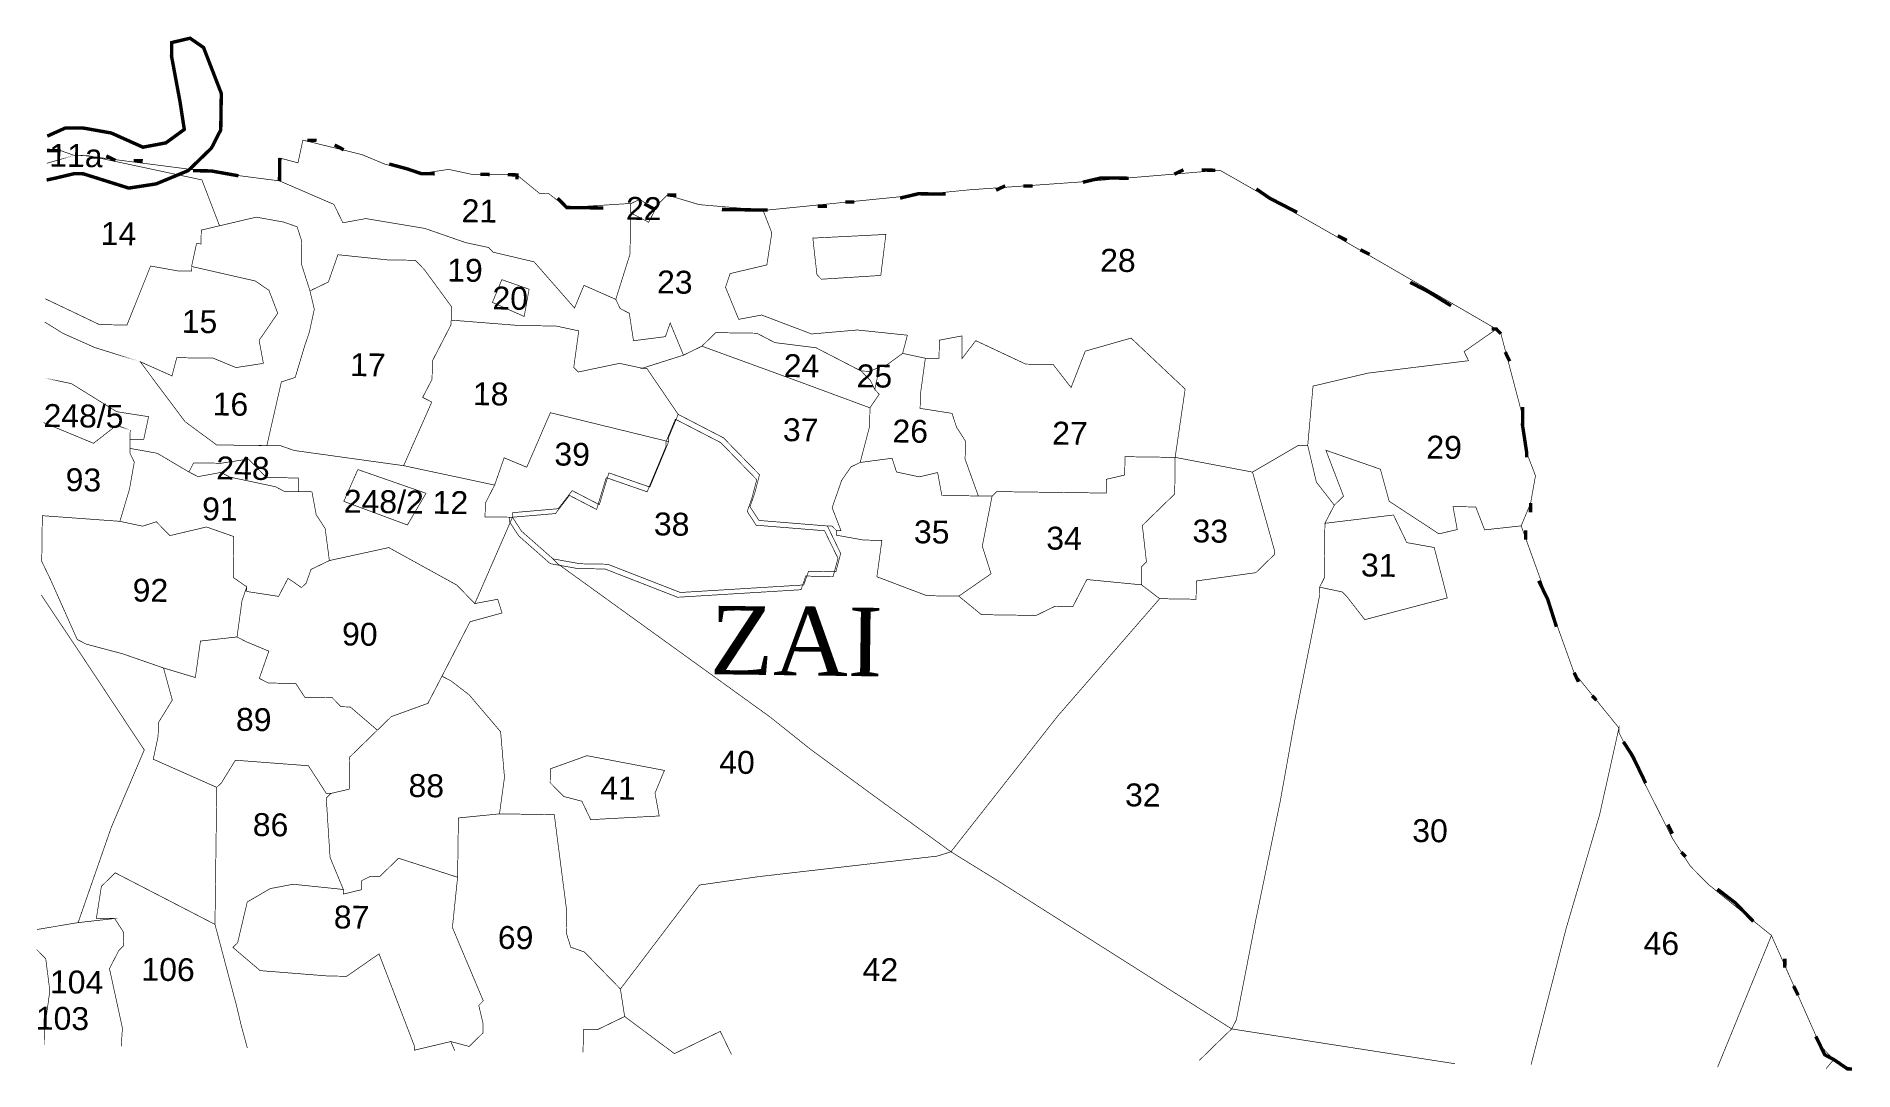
# Model space of a CAD drawing. Header units: metres. Extents: x 264772 to 266411, y 2226835 to 2227768.
import ezdxf

# ---------------------------------------------------------------- set-up
doc = ezdxf.new("R2010")
doc.units = ezdxf.units.M
doc.header["$MEASUREMENT"] = 0
for name, color, linetype in [('HAZARDS LINE', 1, 'Continuous'), ('SURVEY NO.', 7, 'Continuous'), ('SURVEY PLOT BOUNDARY', 35, 'Continuous'), ('VILLAGE BOUNDARY', 212, 'Continuous'), ('VILLAGE NAME', 3, 'Continuous')]:
    doc.layers.add(name, color=color, linetype=linetype)
doc.styles.add('PDF Arial', font='arial.ttf')
doc.styles.get("Standard").update_dxf_attribs({"font": 'times.ttf'})

# ---------------------------------------------------------------- blocks, each defined once
blk = doc.blocks.new('1')
at = {"layer": 'HAZARDS LINE', "lineweight": 18, "const_width": 3.09}
blk.add_lwpolyline([(264781.7, 2227678.2), (264798.2, 2227685.6), (264814.7, 2227685.4), (264839.4, 2227681), (264868, 2227668.2), (264888.7, 2227672.1), (264905.3, 2227684.2), (264901.5, 2227709), (264893.8, 2227750.3), (264894, 2227762.6), (264910.5, 2227766.5), (264922.7, 2227758.1), (264938.7, 2227716.7), (264938.2, 2227683.8), (264929.8, 2227667.4), (264908.9, 2227647.1), (264879.9, 2227635.1), (264855.2, 2227631.3), (264814.2, 2227644.2), (264805.9, 2227644.3), (264789.4, 2227640.4), (264781.1, 2227638.6)], dxfattribs=at)
at = {"layer": 'SURVEY PLOT BOUNDARY', "lineweight": 18, "const_width": 0.59}
blk.add_lwpolyline([(264781.5, 2227665.5), (264793.8, 2227665.1), (264806.1, 2227660.8), (264818.5, 2227660.6), (264921.2, 2227638.7), (264937.1, 2227597.3), (264920.6, 2227593.4), (264920.4, 2227581), (264916.3, 2227581.1), (264911.9, 2227560.6), (264969.4, 2227547.5), (264981.7, 2227539.1), (264989.6, 2227518.4), (264972.8, 2227493.9), (264976.7, 2227473.2), (264951.9, 2227469.4), (264931.4, 2227477.9), (264898.5, 2227478.3), (264894.2, 2227461.9), (264865.5, 2227474.7), (264906, 2227420.6), (264934.5, 2227399.6), (264992.2, 2227398.9), (265004.5, 2227394.6), (265103.2, 2227380.9), (265185.3, 2227363.4), (265176.9, 2227347), (265176.7, 2227334.7), (265201.4, 2227334.4), (265167.4, 2227256.5), (265151.2, 2227273.2), (265089.8, 2227307), (265036.2, 2227295.3), (265032.4, 2227324.2), (265024.3, 2227336.7), (265020.5, 2227357.3), (265008.1, 2227357.5), (265008.3, 2227369.8), (264979.5, 2227370.2), (264963.2, 2227386.9), (264938.5, 2227383.1), (264913.7, 2227383.4), (264909.5, 2227375.2), (264880.9, 2227392.1), (264856.3, 2227396.5), (264856.4, 2227404.7), (264856.5, 2227413), (264856.2, 2227392.4), (264860.2, 2227384.1), (264855.8, 2227359.4), (264847.2, 2227330.7), (264777.2, 2227335.8), (264776.8, 2227302.8), (264776.7, 2227294.6), (264784.7, 2227278), (264808.7, 2227224.1), (264816.9, 2227219.9), (264849.7, 2227211.2), (264886.6, 2227198.4), (264894.5, 2227169.5), (264881.9, 2227149), (264881.7, 2227136.7), (264877.3, 2227116.1), (264934.6, 2227090.7), (264933, 2226967.1), (264843, 2227013.6), (264830.5, 2227001.4), (264826, 2226972.6), (264842.5, 2226972.4), (264809.5, 2226968.7), (264839.5, 2227054.8), (264869.2, 2227124.5), (264808.6, 2227215.9), (264776.3, 2227264.2), (264808.6, 2227215.9), (264869.2, 2227124.5), (264839.5, 2227054.8), (264809.5, 2226968.7), (264772.4, 2226962.5), (264809.5, 2226968.7), (264842.5, 2226972.4), (264850.6, 2226959.9), (264850.4, 2226947.6), (264846.2, 2226943.5), (264837.8, 2226927.2), (264849.5, 2226873.5), (264848.4, 2226857), (264849.5, 2226873.5), (264837.8, 2226927.2), (264846.2, 2226943.5), (264850.4, 2226947.6), (264850.6, 2226959.9), (264842.5, 2226972.4), (264826, 2226972.6), (264830.5, 2227001.4), (264843, 2227013.6), (264933, 2226967.1), (264952.7, 2226892.7), (264956.6, 2226876.2), (264962.2, 2226855.5), (264956.6, 2226876.2), (264952.7, 2226892.7), (264933, 2226967.1), (264934.6, 2227090.7), (264938.8, 2227094.7), (264951.4, 2227115.2), (265017.3, 2227110.2), (265033.4, 2227085.3), (265037.5, 2227085.2), (265033.4, 2227081.1), (265036.8, 2227027.6), (265048.8, 2226998.6), (265003.5, 2227003.3), (264982.9, 2226999.4), (264962.1, 2226987.3), (264953.4, 2226950.4), (264949.2, 2226946.3), (264973.7, 2226925.4), (265035.4, 2226920.5), (265051.9, 2226920.3), (265081, 2226940.5), (265112.8, 2226857.7), (265112.8, 2226853.6), (265145.8, 2226861.4), (265149.3, 2226853.1), (265145.8, 2226861.4), (265162.3, 2226857), (265174.8, 2226869.2), (265174.9, 2226877.5), (265171, 2226894), (265175.1, 2226898.1), (265147.2, 2226964.3), (265151.9, 2227009.6), (265152.6, 2227063.1), (265189.7, 2227066.8), (265239.1, 2227066.1), (265250.3, 2226979.5), (265250.1, 2226958.9), (265254, 2226946.5), (265266.3, 2226942.2), (265298.8, 2226908.8), (265302.6, 2226884), (265277.8, 2226872), (265265.4, 2226872.2), (265265.1, 2226851.6), (265265.4, 2226872.2), (265277.8, 2226872), (265302.6, 2226884), (265347.5, 2226850.5), (265388.9, 2226870.6), (265399, 2226849.8), (265388.9, 2226870.6), (265347.5, 2226850.5), (265302.6, 2226884), (265298.8, 2226908.8), (265370.1, 2227002.6), (265423.7, 2227010.2), (265584.6, 2227028.7), (265597, 2227032.6), (265637.8, 2227007.4), (265850.3, 2226872.8), (265841.9, 2226864.7), (265821.1, 2226844.4), (265841.9, 2226864.7), (265850.3, 2226872.8), (266051.7, 2226841.4), (265850.3, 2226872.8), (265854.5, 2226881), (265872.1, 2226971.4), (265894.1, 2227078.2), (265907.4, 2227152.2), (265929.5, 2227263.1), (265929.6, 2227271.3), (265950.1, 2227267), (265954.2, 2227262.8), (265970.4, 2227242), (266044.8, 2227261.6), (266033, 2227307.1), (266008.3, 2227311.5), (265996.3, 2227336.4), (265934.4, 2227328.9), (265942.9, 2227345.3), (265951.2, 2227353.4), (265935.3, 2227394.8), (265984.5, 2227377.7), (265992.4, 2227348.8), (266037.3, 2227319.4), (266053.8, 2227323.3), (266050, 2227343.9), (266070.5, 2227343.7), (266078.5, 2227323), (266111.5, 2227326.6), (266135.4, 2227260.4), (266159.2, 2227194.2), (266199.7, 2227144.3), (266182.3, 2227066.2), (266152.1, 2226963.6), (266120.4, 2226840.5), (266152.1, 2226963.6), (266182.3, 2227066.2), (266199.7, 2227144.3), (266199.7, 2227140.1), (266247.9, 2227044.8), (266264, 2227019.8), (266280.3, 2227003.2), (266337.3, 2226957.1), (266288.7, 2226838.3), (266337.3, 2226957.1), (266381.4, 2226857.7), (266393.5, 2226845.2), (266386.6, 2226837), (266393.5, 2226845.2), (266405.8, 2226836.8)], dxfattribs=at)
for points in [[(264806.1, 2227660.8), (264781.3, 2227653.7)], [(264991.2, 2227637.8), (265040.3, 2227616.6), (265048.4, 2227600), (265069, 2227603.8), (265122.4, 2227594.9), (265159.3, 2227582.1), (265179.9, 2227577.7), (265183.9, 2227573.5), (265220.9, 2227564.8), (265257.4, 2227523.1), (265265.9, 2227543.6), (265294.6, 2227530.9), (265298.6, 2227522.6), (265306.8, 2227518.4), (265310.6, 2227493.6), (265339.4, 2227497.3), (265343.7, 2227509.6), (265355.7, 2227480.6), (265318.5, 2227468.8), (265297.9, 2227473.2), (265260.8, 2227465.4), (265256.7, 2227469.6), (265261.2, 2227502.5), (265240.7, 2227506.9), (265207.8, 2227507.3), (265146.1, 2227512.2), (265146.2, 2227524.6), (265121.9, 2227557.8), (265113.8, 2227566.2), (265089.1, 2227566.5), (265043.9, 2227571.2), (265035.3, 2227546.6), (265018.7, 2227538.6), (265010.8, 2227563.4), (265011.1, 2227584), (265007.1, 2227596.4), (264994.8, 2227600.7), (264970.2, 2227605.1), (264937.1, 2227597.3), (264921.2, 2227638.7), (264818.5, 2227660.6), (264814.4, 2227660.7)], [(265308, 2227617.2), (265307.9, 2227609), (265307.5, 2227571.9), (265294.6, 2227530.9), (265265.9, 2227543.6), (265257.4, 2227523.1), (265220.9, 2227564.8), (265183.9, 2227573.5), (265179.9, 2227577.7), (265159.3, 2227582.1), (265122.4, 2227594.9), (265069, 2227603.8), (265048.4, 2227600), (265040.3, 2227616.6), (264991.2, 2227637.8), (264991.5, 2227658.4), (265007.9, 2227654.1), (265012.3, 2227674.6), (265065.6, 2227661.5), (265086.1, 2227653), (265118.9, 2227644.4), (265143.7, 2227648.2), (265164.2, 2227643.8), (265205.4, 2227643.2), (265225.8, 2227626.5), (265234, 2227626.4), (265250.3, 2227613.8), (265303.9, 2227617.2)], [(266089.1, 2227504.1), (266060, 2227483.8), (266064, 2227475.6), (265973.3, 2227464.4), (265923.7, 2227452.7), (265918.9, 2227399.2), (265910.6, 2227399.3), (265869.1, 2227375.1), (265799.3, 2227388.4), (265808.3, 2227450), (265759.5, 2227496), (265718.2, 2227484.2), (265705.4, 2227451.4), (265689.2, 2227472.2), (265664.5, 2227472.5), (265619.4, 2227493.7), (265606.9, 2227477.4), (265607.1, 2227498), (265586.5, 2227494.1), (265586.3, 2227477.6), (265573.9, 2227477.8), (265553.4, 2227482.2), (265557.7, 2227498.6), (265512.5, 2227503.3), (265471.3, 2227499.7), (265426.2, 2227516.8), (265405.5, 2227512.9), (265393.6, 2227541.9), (265397.8, 2227554.2), (265430.9, 2227562), (265435.4, 2227590.8), (265427.4, 2227611.5), (265431.5, 2227611.5), (265613, 2227629.7), (265711.9, 2227636.7), (265839.7, 2227647.4), (265958.3, 2227579.9)], [(265427.4, 2227611.5), (265435.4, 2227590.8), (265430.9, 2227562), (265397.8, 2227554.2), (265393.6, 2227541.9), (265405.5, 2227512.9), (265426.2, 2227516.8), (265471.3, 2227499.7), (265512.5, 2227503.3), (265557.7, 2227498.6), (265553.4, 2227482.2), (265536.8, 2227470.1), (265532.7, 2227470.1), (265524.4, 2227466.1), (265516.1, 2227466.2), (265475.2, 2227487.3), (265438.2, 2227491.9), (265421.8, 2227500.4), (265384.8, 2227500.9), (265372.3, 2227488.7), (265355.7, 2227480.6), (265343.7, 2227509.6), (265339.4, 2227497.3), (265310.6, 2227493.6), (265306.8, 2227518.4), (265298.6, 2227522.6), (265294.6, 2227530.9), (265307.5, 2227571.9), (265307.9, 2227609), (265324.3, 2227600.5), (265332.8, 2227616.9), (265341.1, 2227625), (265369.8, 2227616.4)], [(265308, 2227617.2), (265316.3, 2227621.2), (265328.6, 2227612.8), (265332.8, 2227616.9), (265324.3, 2227600.5), (265307.9, 2227609)], [(265018.7, 2227538.6), (265022.6, 2227522), (265018.2, 2227501.5), (265014, 2227489.2), (265005.4, 2227460.5), (264992.9, 2227456.5), (264979.8, 2227399), (264934.5, 2227399.6), (264906, 2227420.6), (264865.5, 2227474.7), (264894.2, 2227461.9), (264898.5, 2227478.3), (264931.4, 2227477.9), (264951.9, 2227469.4), (264976.7, 2227473.2), (264972.8, 2227493.9), (264989.6, 2227518.4), (264981.7, 2227539.1), (264969.4, 2227547.5), (264911.9, 2227560.6), (264916.3, 2227581.1), (264920.4, 2227581), (264920.6, 2227593.4), (264937.1, 2227597.3), (264970.2, 2227605.1), (264994.8, 2227600.7), (265007.1, 2227596.4), (265011.1, 2227584), (265010.8, 2227563.4)], [(265472.4, 2227586.2), (265476.1, 2227553.2), (265480.1, 2227549.1), (265533.7, 2227552.5), (265538.3, 2227589.5)], [(265472.4, 2227586.2), (265538.3, 2227589.5), (265533.7, 2227552.5), (265480.1, 2227549.1), (265476.1, 2227553.2)], [(265146.1, 2227512.2), (265146, 2227508.1), (265129.1, 2227475.3), (265128.9, 2227458.9), (265120.4, 2227442.5), (265128.6, 2227438.3), (265103.2, 2227380.9), (265004.5, 2227394.6), (264992.2, 2227398.9), (264979.8, 2227399), (264992.9, 2227456.5), (265005.4, 2227460.5), (265014, 2227489.2), (265018.2, 2227501.5), (265022.6, 2227522), (265018.7, 2227538.6), (265035.3, 2227546.6), (265043.9, 2227571.2), (265089.1, 2227566.5), (265113.8, 2227566.2), (265121.9, 2227557.8), (265146.2, 2227524.6)], [(264911.9, 2227560.6), (264911.9, 2227556.4), (264899.5, 2227556.6), (264874.9, 2227561), (264853.6, 2227507.8), (264828.9, 2227508.1), (264779.8, 2227531.5), (264828.9, 2227508.1), (264853.6, 2227507.8), (264874.9, 2227561), (264899.5, 2227556.6), (264911.9, 2227556.4)], [(265191.8, 2227548.7), (265183.3, 2227528.2), (265212, 2227515.5), (265216.4, 2227540.1)], [(265191.8, 2227548.7), (265216.4, 2227540.1), (265212, 2227515.5), (265183.3, 2227528.2)], [(265318.5, 2227468.8), (265322.6, 2227468.7), (265350.9, 2227427.2), (265342.4, 2227406.7), (265342.3, 2227402.6), (265235.6, 2227428.7), (265214.3, 2227379.5), (265193.9, 2227388), (265185.3, 2227363.4), (265103.2, 2227380.9), (265128.6, 2227438.3), (265120.4, 2227442.5), (265128.9, 2227458.9), (265129.1, 2227475.3), (265146, 2227508.1), (265146.1, 2227512.2), (265207.8, 2227507.3), (265240.7, 2227506.9), (265261.2, 2227502.5), (265256.7, 2227469.6), (265260.8, 2227465.4), (265297.9, 2227473.2)], [(264865.5, 2227474.7), (264824.5, 2227487.5), (264795.8, 2227500.3), (264779.5, 2227510.4), (264795.8, 2227500.3), (264824.5, 2227487.5)], [(265516.1, 2227466.2), (265524.3, 2227457.9), (265528.3, 2227449.6), (265532.3, 2227445.4), (265523.9, 2227433.1), (265454.3, 2227458.8), (265372.3, 2227488.7), (265384.8, 2227500.9), (265421.8, 2227500.4), (265438.2, 2227491.9), (265475.2, 2227487.3)], [(265799.3, 2227388.4), (265754, 2227389), (265753.8, 2227372.5), (265737.3, 2227368.6), (265737.1, 2227356.2), (265638.3, 2227357.5), (265634.1, 2227353.4), (265621.7, 2227353.6), (265609.8, 2227386.7), (265610, 2227403.2), (265602, 2227415.7), (265598, 2227428.1), (265569.2, 2227432.6), (265569.4, 2227444.9), (265573.9, 2227477.8), (265586.3, 2227477.6), (265586.5, 2227494.1), (265607.1, 2227498), (265606.9, 2227477.4), (265619.4, 2227493.7), (265664.5, 2227472.5), (265689.2, 2227472.2), (265705.4, 2227451.4), (265718.2, 2227484.2), (265759.5, 2227496), (265808.3, 2227450)], [(266111.5, 2227326.6), (266078.5, 2227323), (266070.5, 2227343.7), (266050, 2227343.9), (266053.8, 2227323.3), (266037.3, 2227319.4), (265992.4, 2227348.8), (265984.5, 2227377.7), (265935.3, 2227394.8), (265951.2, 2227353.4), (265942.9, 2227345.3), (265926.7, 2227366.1), (265918.9, 2227399.2), (265923.7, 2227452.7), (265973.3, 2227464.4), (266064, 2227475.6), (266060, 2227483.8), (266089.1, 2227504.1), (266093.2, 2227499.9), (266112.8, 2227425.5), (266116.5, 2227392.5), (266124.4, 2227371.8), (266120, 2227347.1)], [(265523.9, 2227433.1), (265523.7, 2227416.7), (265519.4, 2227400.2), (265515.1, 2227383.8), (265506.8, 2227379.8), (265498.4, 2227367.6), (265489.8, 2227343), (265497.8, 2227322.3), (265493.7, 2227322.3), (265489.6, 2227326.5), (265485.5, 2227326.5), (265423.8, 2227331.5), (265415.7, 2227343.9), (265420, 2227356.2), (265424.3, 2227372.7), (265391.8, 2227406), (265350.9, 2227427.2), (265322.6, 2227468.7), (265318.5, 2227468.8), (265355.7, 2227480.6), (265372.3, 2227488.7), (265454.3, 2227458.8)], [(265515.1, 2227383.8), (265519.4, 2227400.2), (265523.7, 2227416.7), (265523.9, 2227433.1), (265532.3, 2227445.4), (265528.3, 2227449.6), (265532.7, 2227470.1), (265536.8, 2227470.1), (265553.4, 2227482.2), (265573.9, 2227477.8), (265569.4, 2227444.9), (265569.2, 2227432.6), (265598, 2227428.1), (265602, 2227415.7), (265610, 2227403.2), (265609.8, 2227386.7), (265621.7, 2227353.6), (265588.8, 2227354), (265585, 2227374.7), (265568.4, 2227370.8), (265547.9, 2227375.2), (265543.9, 2227387.6)], [(265516.1, 2227466.2), (265524.4, 2227466.1), (265532.7, 2227470.1), (265528.3, 2227449.6), (265524.3, 2227457.9)], [(264778.8, 2227460.1), (264803.5, 2227454.9), (264844.3, 2227429.6), (264873.1, 2227425.1), (264868.7, 2227404.6), (264856.4, 2227404.7), (264868.7, 2227404.6), (264873.1, 2227425.1), (264844.3, 2227429.6), (264803.5, 2227454.9)], [(264856.5, 2227413), (264844.2, 2227417.3), (264823.4, 2227401.1), (264778.3, 2227419.8), (264823.4, 2227401.1), (264844.2, 2227417.3)], [(265342.4, 2227406.7), (265342.3, 2227402.6), (265325.3, 2227361.6), (265288.4, 2227374.4), (265279.8, 2227345.7), (265255.3, 2227358.4), (265242.7, 2227342.1), (265201.5, 2227338.5), (265201.4, 2227334.4), (265176.7, 2227334.7), (265176.9, 2227347), (265185.3, 2227363.4), (265193.9, 2227388), (265214.3, 2227379.5), (265235.6, 2227428.7), (265342.3, 2227402.6)], [(265483, 2227322.2), (265487, 2227313.9), (265495.1, 2227297.4), (265490.7, 2227280.9), (265466, 2227281.3), (265461.7, 2227269), (265350.4, 2227262.2), (265284.9, 2227287.7), (265260.2, 2227288.1), (265235.5, 2227292.5), (265207, 2227317.6), (265198.9, 2227330), (265199, 2227334.2), (265240.2, 2227337.7), (265252.8, 2227354.1), (265277.3, 2227341.4), (265286, 2227370.1), (265322.9, 2227357.3), (265339.9, 2227398.2), (265339.9, 2227402.4), (265348.4, 2227422.8), (265389.3, 2227401.7), (265421.8, 2227368.3), (265417.5, 2227351.9), (265413.2, 2227339.6), (265421.3, 2227327.2)], [(265942.9, 2227345.3), (265934.4, 2227328.9), (265934.2, 2227312.5), (265933.8, 2227279.5), (265929.6, 2227271.3), (265929.5, 2227263.1), (265907.4, 2227152.2), (265894.1, 2227078.2), (265872.1, 2226971.4), (265854.5, 2226881), (265850.3, 2226872.8), (265637.8, 2227007.4), (265597, 2227032.6), (265693.3, 2227155), (265739.3, 2227207.9), (265785.3, 2227260.9), (265818.2, 2227260.4), (265818.4, 2227276.9), (265872.1, 2227284.4), (265888.8, 2227300.7), (265888.8, 2227304.8), (265869.1, 2227375.1), (265910.6, 2227399.3), (265918.9, 2227399.2), (265926.7, 2227366.1)], [(264909.5, 2227375.2), (264917.7, 2227371), (264938.3, 2227374.8), (264946.5, 2227370.6), (264987.6, 2227361.9), (264995.8, 2227357.6), (265008.1, 2227357.5), (265020.5, 2227357.3), (265024.3, 2227336.7), (265032.4, 2227324.2), (265036.2, 2227295.3), (265019.6, 2227287.3), (265015.3, 2227275), (265011.1, 2227270.9), (264998.9, 2227279.3), (264990.4, 2227263), (264961.7, 2227267.4), (264961.7, 2227271.6), (264949.5, 2227280), (264949.9, 2227317), (264925.3, 2227325.6), (264892.3, 2227317.8), (264880.1, 2227330.3), (264867.7, 2227326.3), (264847.2, 2227330.7), (264855.8, 2227359.4), (264860.2, 2227384.1), (264856.2, 2227392.4), (264856.3, 2227396.5), (264880.9, 2227392.1)], [(265008.1, 2227357.5), (264995.8, 2227357.6), (264987.6, 2227361.9), (264946.5, 2227370.6), (264938.3, 2227374.8), (264917.7, 2227371), (264909.5, 2227375.2), (264913.7, 2227383.4), (264938.5, 2227383.1), (264963.2, 2227386.9), (264979.5, 2227370.2), (265008.3, 2227369.8)], [(265621.7, 2227353.6), (265634.1, 2227353.4), (265625.3, 2227308.3), (265633.2, 2227283.4), (265604.1, 2227263.2), (265575.3, 2227263.6), (265530.2, 2227280.7), (265534.7, 2227313.5), (265518.3, 2227313.8), (265493.6, 2227318.2), (265493.7, 2227322.3), (265497.8, 2227322.3), (265489.8, 2227343), (265498.4, 2227367.6), (265506.8, 2227379.8), (265515.1, 2227383.8), (265543.9, 2227387.6), (265547.9, 2227375.2), (265568.4, 2227370.8), (265585, 2227374.7), (265588.8, 2227354)], [(265799.3, 2227388.4), (265798.9, 2227355.4), (265786.4, 2227343.2), (265769.7, 2227327), (265773.4, 2227294), (265769.2, 2227289.9), (265769, 2227273.4), (265719.6, 2227278.2), (265706.9, 2227253.6), (265690.5, 2227253.9), (265673.9, 2227245.8), (265624.5, 2227246.5), (265604.1, 2227263.2), (265633.2, 2227283.4), (265625.3, 2227308.3), (265634.1, 2227353.4), (265638.3, 2227357.5), (265737.1, 2227356.2), (265737.3, 2227368.6), (265753.8, 2227372.5), (265754, 2227389)], [(265869.1, 2227375.1), (265888.8, 2227304.8), (265888.8, 2227300.7), (265872.1, 2227284.4), (265818.4, 2227276.9), (265818.2, 2227260.4), (265785.3, 2227260.9), (265769, 2227273.4), (265769.2, 2227289.9), (265773.4, 2227294), (265769.7, 2227327), (265786.4, 2227343.2), (265798.9, 2227355.4), (265799.3, 2227388.4)], [(265061.9, 2227377.4), (265049.2, 2227348.7), (265106.6, 2227327.4), (265123.4, 2227356)], [(265061.9, 2227377.4), (265123.4, 2227356), (265106.6, 2227327.4), (265049.2, 2227348.7)], [(264961.7, 2227271.6), (264957.4, 2227259.3), (264952.9, 2227226.4), (264919.9, 2227222.7), (264915.3, 2227189.8), (264886.6, 2227198.4), (264849.7, 2227211.2), (264816.9, 2227219.9), (264808.7, 2227224.1), (264784.7, 2227278), (264776.7, 2227294.6), (264776.8, 2227302.8), (264777.2, 2227335.8), (264847.2, 2227330.7), (264867.7, 2227326.3), (264880.1, 2227330.3), (264892.3, 2227317.8), (264925.3, 2227325.6), (264949.9, 2227317), (264949.5, 2227280)], [(265238, 2227296.8), (265242, 2227292.6), (265433.8, 2227154.2), (265470.5, 2227124.9), (265527.6, 2227083), (265597, 2227032.6), (265584.6, 2227028.7), (265423.7, 2227010.2), (265370.1, 2227002.6), (265298.8, 2226908.8), (265266.3, 2226942.2), (265254, 2226946.5), (265250.1, 2226958.9), (265250.3, 2226979.5), (265239.1, 2227066.1), (265189.7, 2227066.8), (265194.2, 2227099.7), (265190.7, 2227140.9), (265162.3, 2227174.2), (265145.9, 2227186.8), (265137.8, 2227191), (265163.1, 2227240.1), (265192, 2227248), (265188.1, 2227260.4), (265167.4, 2227256.5), (265201.4, 2227334.4), (265209.5, 2227321.9)], [(265929.6, 2227271.3), (265933.8, 2227279.5), (265934.2, 2227312.5), (265934.4, 2227328.9), (265996.3, 2227336.4), (266008.3, 2227311.5), (266033, 2227307.1), (266044.8, 2227261.6), (265970.4, 2227242), (265954.2, 2227262.8), (265950.1, 2227267)], [(265493.7, 2227322.3), (265493.6, 2227318.2), (265518.3, 2227313.8), (265534.7, 2227313.5), (265530.2, 2227280.7), (265575.3, 2227263.6), (265604.1, 2227263.2), (265624.5, 2227246.5), (265673.9, 2227245.8), (265690.5, 2227253.9), (265706.9, 2227253.6), (265719.6, 2227278.2), (265769, 2227273.4), (265785.3, 2227260.9), (265739.3, 2227207.9), (265693.3, 2227155), (265597, 2227032.6), (265527.6, 2227083), (265470.5, 2227124.9), (265433.8, 2227154.2), (265242, 2227292.6), (265238, 2227296.8), (265262.6, 2227292.4), (265287.3, 2227292), (265352.9, 2227266.5), (265464.2, 2227273.3), (265468.5, 2227285.6), (265493.2, 2227285.3), (265497.5, 2227301.7), (265489.5, 2227318.3), (265485.5, 2227326.5), (265489.6, 2227326.5)], [(265167.4, 2227256.5), (265188.1, 2227260.4), (265192, 2227248), (265163.1, 2227240.1), (265137.8, 2227191), (265125.1, 2227166.5), (265092, 2227154.5), (265079.5, 2227142.3), (265055, 2227163.3), (265046.8, 2227163.4), (265038.7, 2227171.7), (265014, 2227172), (265005.9, 2227184.5), (264981.2, 2227184.8), (264973, 2227189), (264981.6, 2227213.6), (264961.1, 2227222.1), (264952.9, 2227226.4), (264957.4, 2227259.3), (264961.7, 2227271.6), (264961.7, 2227267.4), (264990.4, 2227263), (264998.9, 2227279.3), (265011.1, 2227270.9), (265015.3, 2227275), (265019.6, 2227287.3), (265036.2, 2227295.3), (265089.8, 2227307), (265151.2, 2227273.2)], [(265079.5, 2227142.3), (265054.4, 2227117.9), (265054.1, 2227089.1), (265037.5, 2227085.2), (265033.4, 2227085.3), (265017.3, 2227110.2), (264951.4, 2227115.2), (264938.8, 2227094.7), (264934.6, 2227090.7), (264877.3, 2227116.1), (264881.7, 2227136.7), (264881.9, 2227149), (264894.5, 2227169.5), (264886.6, 2227198.4), (264915.3, 2227189.8), (264919.9, 2227222.7), (264952.9, 2227226.4), (264961.1, 2227222.1), (264981.6, 2227213.6), (264973, 2227189), (264981.2, 2227184.8), (265005.9, 2227184.5), (265014, 2227172), (265038.7, 2227171.7), (265046.8, 2227163.4), (265055, 2227163.3)], [(265189.7, 2227066.8), (265152.6, 2227063.1), (265151.9, 2227009.6), (265098.6, 2227026.8), (265081.9, 2227010.5), (265073.6, 2227010.6), (265065.4, 2227006.6), (265065.2, 2226998.4), (265048.7, 2226994.4), (265048.8, 2226998.6), (265036.8, 2227027.6), (265033.4, 2227081.1), (265037.5, 2227085.2), (265054.1, 2227089.1), (265054.4, 2227117.9), (265079.5, 2227142.3), (265092, 2227154.5), (265125.1, 2227166.5), (265137.8, 2227191), (265145.9, 2227186.8), (265162.3, 2227174.2), (265190.7, 2227140.9), (265194.2, 2227099.7)], [(265235.5, 2227107.4), (265235.4, 2227095), (265247.6, 2227082.5), (265264, 2227078.2), (265272, 2227061.6), (265333.8, 2227064.9), (265330, 2227085.5), (265338.5, 2227106), (265268.6, 2227119.3)], [(265235.5, 2227107.4), (265268.6, 2227119.3), (265338.5, 2227106), (265330, 2227085.5), (265333.8, 2227064.9), (265272, 2227061.6), (265264, 2227078.2), (265247.6, 2227082.5), (265235.4, 2227095)], [(265151.9, 2227009.6), (265147.2, 2226964.3), (265175.1, 2226898.1), (265171, 2226894), (265174.9, 2226877.5), (265174.8, 2226869.2), (265162.3, 2226857), (265145.8, 2226861.4), (265112.8, 2226853.6), (265112.8, 2226857.7), (265081, 2226940.5), (265051.9, 2226920.3), (265035.4, 2226920.5), (264973.7, 2226925.4), (264949.2, 2226946.3), (264953.4, 2226950.4), (264962.1, 2226987.3), (264982.9, 2226999.4), (265003.5, 2227003.3), (265048.8, 2226998.6), (265048.7, 2226994.4), (265065.2, 2226998.4), (265065.4, 2227006.6), (265073.6, 2227010.6), (265081.9, 2227010.5), (265098.6, 2227026.8)], [(264779.2, 2226857.9), (264779.5, 2226874.4), (264784, 2226907.3), (264780.3, 2226936.1), (264772.1, 2226944.5), (264780.3, 2226936.1), (264784, 2226907.3), (264779.5, 2226874.4)]]:
    blk.add_lwpolyline(points, close=True, dxfattribs=at)
at = {"layer": 'VILLAGE BOUNDARY', "lineweight": 50, "const_width": 3.09}
for points in [[(264793.8, 2227665.1), (264781.5, 2227665.2)], [(264835, 2227660.4), (264843.2, 2227656.2)], [(264991.2, 2227637.8), (264991.5, 2227658.4)], [(265016.4, 2227674.5), (265024.6, 2227674.4)], [(265041, 2227670.1), (265049.2, 2227665.9)], [(264859.6, 2227656), (264867.9, 2227655.9)], [(264913.1, 2227647), (264929.5, 2227646.8), (264954.2, 2227642.4)], [(265090.2, 2227653), (265106.6, 2227648.6), (265118.9, 2227644.4), (265131.3, 2227644.2)], [(265172.5, 2227643.7), (265180.7, 2227643.6)], [(265197.2, 2227643.4), (265205.4, 2227643.2), (265205.4, 2227639.1)], [(265798.5, 2227643.8), (265806.8, 2227647.8)], [(265823.3, 2227647.6), (265835.6, 2227647.4)], [(265551.1, 2227622.3), (265567.6, 2227626.2), (265592.3, 2227625.9)], [(265637.7, 2227629.4), (265646, 2227633.4)], [(265662.4, 2227633.2), (265670.7, 2227633.1)], [(265716, 2227636.6), (265732.6, 2227640.5), (265757.3, 2227640.2)], [(265872.5, 2227630.5), (265884.7, 2227622.1), (265909.3, 2227609.4)], [(265242.2, 2227622.2), (265250.3, 2227613.8), (265258.6, 2227613.7), (265283.3, 2227613.4)], [(265320.4, 2227617), (265328.6, 2227612.8)], [(265341.1, 2227625), (265349.3, 2227624.9)], [(265390.3, 2227612), (265406.8, 2227611.8), (265427.4, 2227611.5), (265431.5, 2227611.5)], [(265476.9, 2227615), (265485.1, 2227614.9)], [(265501.6, 2227618.8), (265509.9, 2227618.7)], [(265946, 2227588.3), (265954.2, 2227584.1)], [(265966.5, 2227575.7), (265974.7, 2227571.5)], [(266011.4, 2227546.3), (266027.8, 2227537.8), (266048.2, 2227525.2)], [(266085, 2227504.1), (266089.1, 2227504.1), (266093.2, 2227499.9)], [(266097.1, 2227483.4), (266101.1, 2227475.1)], [(266112.9, 2227433.7), (266112.8, 2227425.5), (266112.7, 2227417.3), (266116.5, 2227392.5), (266116.4, 2227388.4)], [(266120, 2227347.1), (266119.9, 2227338.9)], [(266115.6, 2227322.5), (266115.5, 2227314.2)], [(266127.3, 2227277), (266135.4, 2227260.4), (266143.3, 2227235.6)], [(266159.2, 2227194.2), (266163.2, 2227185.9)], [(266175.4, 2227173.4), (266179.5, 2227169.2)], [(266203.7, 2227131.8), (266211.8, 2227119.4), (266223.8, 2227094.5)], [(266243.9, 2227057.2), (266247.9, 2227048.9)], [(266255.9, 2227032.3), (266260, 2227028.1)], [(266288.5, 2226998.9), (266304.8, 2226986.4), (266321, 2226969.7)], [(266349.4, 2226936.3), (266349.3, 2226928.1)], [(266357.3, 2226911.5), (266361.4, 2226903.2)], [(266377.3, 2226866), (266381.4, 2226857.7), (266385.4, 2226849.4), (266393.5, 2226845.2), (266405.8, 2226836.8), (266409.9, 2226836.7)]]:
    blk.add_lwpolyline(points, dxfattribs=at)
at = {"layer": 'SURVEY NO.', "char_height": 20.64, "attachment_point": 7, "rotation": 359.2553, "style": 'PDF Arial'}
for s, insert in [('11a', (264783.4, 2227650.4)), ('21', (265155.4, 2227600.6)), ('22', (265303.7, 2227602.8)), ('14', (264829.8, 2227580.1)), ('19', (265142.4, 2227546.8)), ('28', (265731.5, 2227555.7)), ('23', (265331.7, 2227536.1)), ('20', (265183.2, 2227521.6)), ('15', (264902.9, 2227500.5)), ('17', (265054.8, 2227461.8)), ('24', (265446, 2227460.9)), ('25', (265511.8, 2227451.4)), ('16', (264930.8, 2227426)), ('18', (265165.6, 2227435.3)), ('248/5', (264778.2, 2227415.6)), ('37', (265445.3, 2227402.8)), ('26', (265544.1, 2227401.6)), ('27', (265688.2, 2227400)), ('39', (265239.1, 2227380.8)), ('29', (266025.8, 2227387.1)), ('248', (264934.1, 2227368.3)), ('93', (264798.1, 2227357.7)), ('91', (264921.3, 2227331.4)), ('248/2 12', (265049.1, 2227338.3)), ('38', (265328.9, 2227317.8)), ('33', (265814.8, 2227311.5)), ('35', (265563.5, 2227310.7)), ('34', (265682.9, 2227305)), ('31', (265966.8, 2227280.7)), ('92', (264858.6, 2227258.1)), ('90', (265047.5, 2227218.5)), ('89', (264951.8, 2227141.5)), ('40', (265387.8, 2227102.9)), ('88', (265107.5, 2227081.8)), ('41', (265280.5, 2227079.9)), ('32', (265754, 2227073.4)), ('86', (264967, 2227046.6)), ('30', (266013.1, 2227041.2)), ('87', (265040.1, 2226963.2)), ('69', (265188.1, 2226944.8)), ('46', (266221.8, 2226939.6)), ('104', (264784, 2226904.8)), ('106', (264866.5, 2226916.1)), ('42', (265517.2, 2226916.2)), ('103', (264771.2, 2226872))]:
    blk.add_mtext(s, dxfattribs=dict(at, insert=insert))
at = {"layer": 'VILLAGE NAME', "insert": (265356.1, 2227193.1), "char_height": 61.78, "attachment_point": 7, "rotation": 359.2553}
blk.add_mtext(' ZAI', dxfattribs=at)

msp = doc.modelspace()

# ---------------------------------------------------------------- block references
msp.add_blockref('1', (0, 0))

doc.saveas('drawing.dxf')
